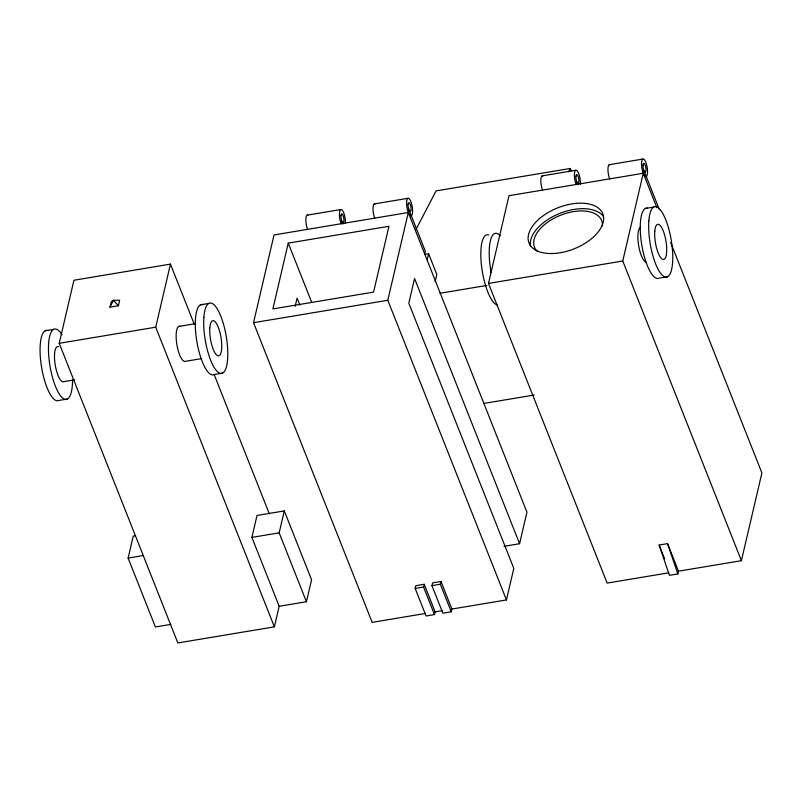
<?xml version="1.0" encoding="UTF-8"?>
<svg xmlns="http://www.w3.org/2000/svg" width="802" height="802" viewBox="0 0 802 802"><rect width="100%" height="100%" fill="white"/><g stroke="black" fill="none" stroke-linecap="round" stroke-linejoin="round"><path stroke-width="1.2" d="M279.166 606.282L306.444 601.721L311.567 579.786L284.289 510.904L257.021 515.455L251.898 537.39L279.166 606.282L274.364 626.843L177.864 642.963L59.218 343.306L73.944 280.239L170.455 264.119L194.365 324.509M109.994 307.156L111.277 301.672L113.473 300.269L119.668 300.269L118.385 305.752L109.994 307.156L113.473 300.269L118.385 305.752M274.364 626.843L155.718 327.186L170.455 264.119M170.806 624.387L155.398 626.963L128.119 558.072L133.242 536.137L135.618 535.736M425.511 613.45L372.178 622.362L253.532 322.695L274.033 234.956L408.298 212.52L526.934 512.187L519.576 543.716L503.987 546.322M288.249 243.116L272.88 308.92L373.582 292.098L388.95 226.294L288.249 243.116L311.707 302.354M295.166 306.354L297.081 298.123L299.848 305.101M306.444 601.721L279.166 532.839L284.289 510.904M451.897 609.039L440.99 581.49L432.599 582.894L431.957 585.63L442.864 613.189L451.255 611.786L451.897 609.039L506.443 599.926L387.797 300.269L408.93 209.773L425.301 251.106L424.659 253.853M427.205 259.898L428.629 253.803L425.03 254.404M435.115 281.723L436.809 274.474L428.629 253.803M415.175 588.437L415.817 585.691L424.208 584.287L435.115 611.846L434.473 614.593L426.083 615.986L415.175 588.437L423.566 587.034L424.208 584.287M668.848 572.798L607.144 583.104L488.498 283.437L508.989 195.698L643.254 173.262L656.888 207.708M451.255 611.786L440.348 584.227L440.99 581.49M506.443 599.926L513.811 568.397L408.799 303.176L414.564 278.495L519.576 543.716M678.472 571.184L667.565 543.636L659.164 545.039L669.439 575.335L677.83 573.931L678.472 571.184L741.409 560.678L622.763 261.011L643.896 170.525L659.354 209.573M741.409 560.678L761.9 472.929L670.673 242.525M415.897 229.613L436.098 190.886L570.362 168.46L571.285 170.776M568.628 171.778L570.362 168.46M307.156 215.157L340.72 209.543M374.283 203.939L407.857 198.325M542.112 175.899L575.686 170.285M609.249 164.681L642.813 159.077M645.42 208.46L653.81 207.056M45.223 330.765L53.614 329.371M200.47 304.83L208.861 303.427M59.218 343.306L155.718 327.186M178.736 326.454L195.518 323.647M253.532 322.695L387.797 300.269M488.498 283.437L622.763 261.011M440.037 293.251L486.844 285.432M667.585 276.72L659.194 278.124A35.669 10.667 80.5 0 1 641.851 245.452A35.669 10.667 80.5 0 1 647.244 208.079M74.736 379.807L63.949 381.612A17.834 5.333 80.5 0 1 55.148 364.509A17.834 5.333 80.5 0 1 58.456 346.705M201.202 358.684L185.623 361.281A17.834 5.333 80.5 0 1 176.821 344.188A17.834 5.333 80.5 0 1 180.129 326.374M67.388 399.035L58.997 400.429A35.669 10.667 80.5 0 1 41.403 366.233A35.669 10.667 80.5 0 1 48.02 330.604M222.625 373.09L214.234 374.494A35.669 10.667 80.5 0 1 196.65 340.289A35.669 10.667 80.5 0 1 203.257 304.67M483.676 403.466L534.182 395.035M128.119 558.072L143.538 555.495M251.898 537.39L279.166 532.839M431.957 585.63L440.348 584.227M435.115 611.846L442.313 610.643M577.941 184.721L576.758 181.743L576.127 184.48A8.912 2.667 80.5 0 1 574.573 172.61A8.912 2.667 80.5 0 1 578.192 172.4A8.912 2.667 80.5 0 1 580.367 184.229M659.164 545.039L664.627 558.814M342.985 223.979L341.802 220.991L341.161 223.738A8.912 2.667 80.5 0 1 339.617 211.868A8.912 2.667 80.5 0 1 343.226 211.658A8.912 2.667 80.5 0 1 345.411 223.487M423.566 587.034L434.473 614.593M214.134 374.454L269.322 513.831M667.565 543.636L677.83 573.931M609.69 178.876A8.912 2.667 80.5 0 1 607.956 169.122A8.912 2.667 80.5 0 1 609.951 164.641M537.51 251.507A36.11 20.09 -21.6 0 1 560.728 215.167A36.11 20.09 -21.6 0 1 602.402 225.903M530.513 246.204A39.679 22.075 -21.6 0 1 559.034 213.703A39.679 22.075 -21.6 0 1 603.244 216.259M374.724 218.124A8.912 2.667 80.5 0 1 373 208.38A8.912 2.667 80.5 0 1 374.985 203.898M307.597 229.342A8.912 2.667 80.5 0 1 305.863 219.598A8.912 2.667 80.5 0 1 307.858 215.106M542.553 190.084A8.912 2.667 80.5 0 1 540.829 180.34A8.912 2.667 80.5 0 1 542.814 175.859M645.961 262.194A17.834 5.333 80.5 0 1 638.562 245.011A17.834 5.333 80.5 0 1 640.477 227.277M491.155 272.61A35.669 10.667 80.5 0 1 500.247 235.748M496.959 304.92A35.669 10.667 80.5 0 1 481.531 265.953A35.669 10.667 80.5 0 1 488.779 234.936M72.551 379.496A35.669 10.667 80.5 0 1 60.08 395.206A35.669 10.667 80.5 0 1 48.491 346.103A35.669 10.667 80.5 0 1 62.005 334.825M641.57 162.545A8.912 2.667 80.5 0 0 645.56 176.53A8.912 2.667 80.5 0 0 646.482 164.27A8.912 2.667 80.5 0 0 641.57 162.545M550.703 253.542A39.679 22.075 -21.6 0 0 603.425 216.009A39.679 22.075 -21.6 0 0 543.505 215.507A39.679 22.075 -21.6 0 0 550.703 253.542M406.604 201.803A8.912 2.667 80.5 0 0 410.594 215.788A8.912 2.667 80.5 0 0 411.516 203.518A8.912 2.667 80.5 0 0 406.604 201.803M643.054 165.162A4.461 1.333 80.5 0 0 645.049 172.159A4.461 1.333 80.5 0 0 645.51 166.024A4.461 1.333 80.5 0 0 643.054 165.162M575.916 176.38A4.461 1.333 80.5 0 0 577.911 183.367A4.461 1.333 80.5 0 0 578.372 177.242A4.461 1.333 80.5 0 0 575.916 176.38M408.088 204.42A4.461 1.333 80.5 0 0 410.083 211.407A4.461 1.333 80.5 0 0 410.544 205.282A4.461 1.333 80.5 0 0 408.088 204.42M340.96 215.638A4.461 1.333 80.5 0 0 342.955 222.625A4.461 1.333 80.5 0 0 343.416 216.49A4.461 1.333 80.5 0 0 340.96 215.638M654.773 231.417A17.834 5.333 80.5 0 0 662.743 259.387A17.834 5.333 80.5 0 0 664.587 234.856A17.834 5.333 80.5 0 0 654.773 231.417M648.838 220.951A35.669 10.667 80.5 0 0 664.788 276.88A35.669 10.667 80.5 0 0 668.477 227.828A35.669 10.667 80.5 0 0 648.838 220.951M209.813 327.797A17.834 5.333 80.5 0 0 217.793 355.757A17.834 5.333 80.5 0 0 219.628 331.236A17.834 5.333 80.5 0 0 209.813 327.797M203.878 317.321A35.669 10.667 80.5 0 0 219.838 373.261A35.669 10.667 80.5 0 0 223.517 324.208A35.669 10.667 80.5 0 0 203.878 317.321"/></g></svg>
